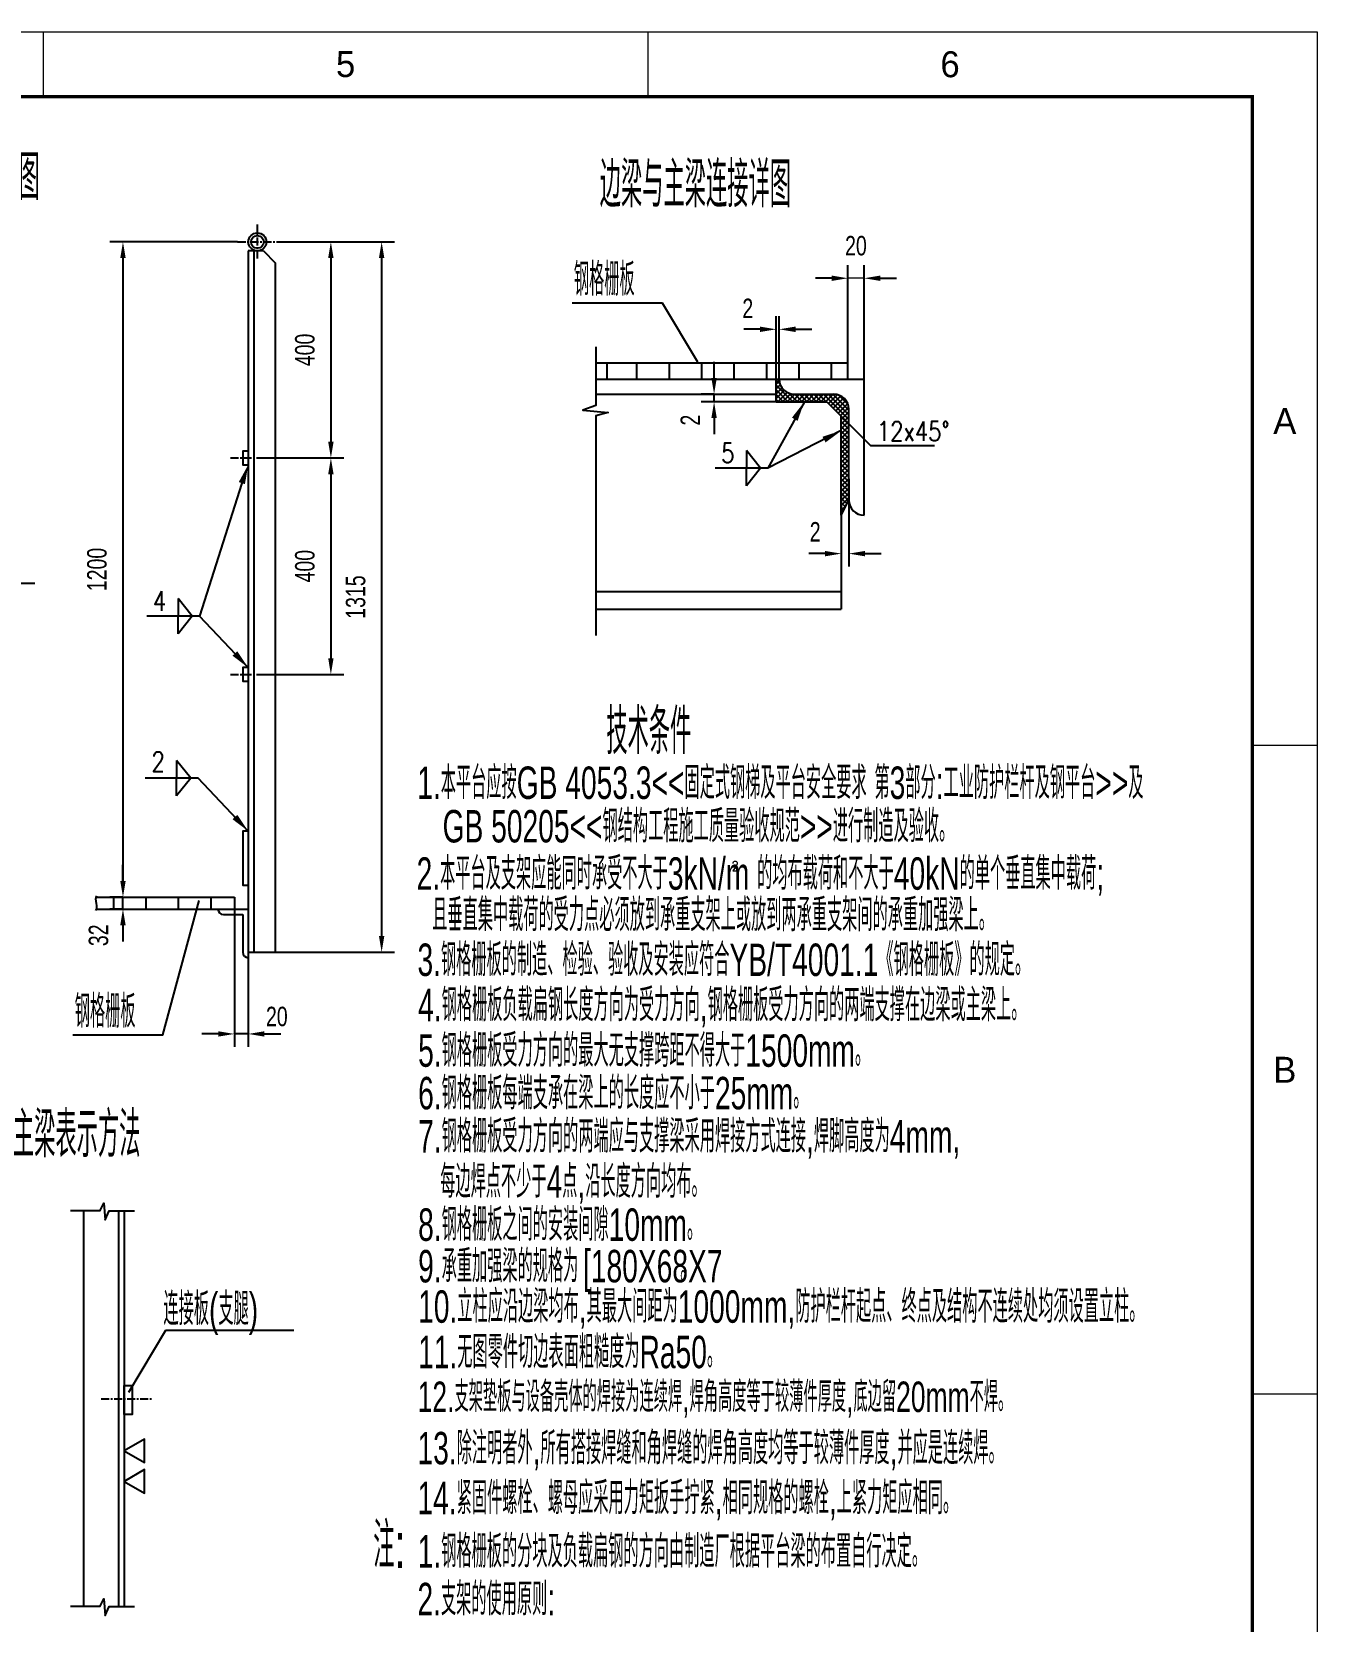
# Model space of a CAD drawing. Extents: x 148 to 221443, y -36682 to 6758.
# Drawn here: x 67611 to 71573, y -19070 to -14170 of the extents above; entities that cross this region are included whole.
import ezdxf
from ezdxf.enums import TextEntityAlignment as Align

# ---------------------------------------------------------------- set-up
doc = ezdxf.new("R2010")
doc.units = 0
doc.header["$LTSCALE"] = 10
doc.header["$MEASUREMENT"] = 0
doc.linetypes.add('CENTERX2', pattern=[4, 2.5, -0.5, 0.5, -0.5])
for name, color, linetype in [('2', 4, 'Continuous'), ('3', 255, 'Continuous'), ('9', 6, 'Continuous'), ('CENTER', 1, 'CENTERX2')]:
    doc.layers.add(name, color=color, linetype=linetype)
doc.layers.add('2（细实线）', color=3, linetype='Continuous', lineweight=20)
doc.layers.add('图框层', color=7, linetype='Continuous', lineweight=15)
doc.styles.add('HZ', font='ROMS.SHX', dxfattribs={"width": 0.75, "bigfont": 'GBCBIG.SHX'})
doc.styles.get("Standard").update_dxf_attribs({"font": 'wison_e.shx', "width": 0.75, "bigfont": 'wison_c.shx'})
doc.styles.add('XW', font='ROMANS.shx', dxfattribs={"width": 0.85})
doc.dimstyles.new('DIM1', dxfattribs={"dimscale": 20, "dimtxt": 3, "dimasz": 2.5, "dimexe": 2, "dimexo": 0, "dimgap": 1, "dimtad": 0, "dimdec": 0, "dimzin": 0, "dimdsep": 46, "dimtxsty": 'Standard', "dimcen": 2, "dimclrd": 3, "dimclre": 3, "dimclrt": 3, "dimadec": 0, "dimazin": 0, "dimtfac": 0.666667, "dimtdec": 0, "dimtofl": 0, "dimtmove": 2, "dimatfit": 1, "dimfxl": 2, "dimtvp": 1.333333, "dimtolj": 1, "dimtzin": 0, "dimarcsym": 0})
pattern_1 = [(45, (69387.895, -22991.844), (-7.365696, 7.365696), []), (135, (69387.895, -22991.844), (-7.365696, -7.365696), [])]

# ---------------------------------------------------------------- blocks, each defined once
blk = doc.blocks.new('*D1074')
at = {"layer": '2', "color": 3, "linetype": 'Continuous', "lineweight": -2}
for p, q in [((68372.7, -14238.8), (68728.9, -14238.8)), ((68688.9, -14288.8), (68688.9, -16378.7)), ((68361.2, -16428.7), (68728.9, -16428.7))]:
    blk.add_line(p, q, dxfattribs=at)
at = {"layer": '2', "color": 3}
for points in [[(68697.2, -14288.8), (68680.6, -14288.8), (68688.9, -14238.8)], [(68680.6, -16378.7), (68697.2, -16378.7), (68688.9, -16428.7)]]:
    blk.add_solid(points, dxfattribs=at)
at = {"layer": 'Defpoints', "color": 0}
for p in [(68372.7, -14238.8), (68361.2, -16428.7), (68688.9, -16428.7)]:
    blk.add_point(p, dxfattribs=at)
at = {"layer": '2', "color": 3, "insert": (68608.9, -15333.8), "char_height": 60, "attachment_point": 5, "rotation": 90}
blk.add_mtext('\\A1;1315', dxfattribs=at)
blk = doc.blocks.new('*D1075')
at = {"layer": '2', "color": 3, "linetype": 'Continuous', "lineweight": -2}
for p, q in [((68372.7, -14238.8), (68572.4, -14238.8)), ((68532.4, -14288.8), (68532.4, -14855)), ((68315.7, -14905), (68572.4, -14905))]:
    blk.add_line(p, q, dxfattribs=at)
at = {"layer": '2', "color": 3}
for points in [[(68540.8, -14288.8), (68524.1, -14288.8), (68532.4, -14238.8)], [(68524.1, -14855), (68540.8, -14855), (68532.4, -14905)]]:
    blk.add_solid(points, dxfattribs=at)
at = {"layer": 'Defpoints', "color": 0}
for p in [(68372.7, -14238.8), (68315.7, -14905), (68532.4, -14905)]:
    blk.add_point(p, dxfattribs=at)
at = {"layer": '2', "color": 3, "insert": (68452.4, -14571.9), "char_height": 60, "attachment_point": 5, "rotation": 90}
blk.add_mtext('\\A1;400', dxfattribs=at)
blk = doc.blocks.new('*D1076')
at = {"layer": '2', "color": 3, "linetype": 'Continuous', "lineweight": -2}
for p, q in [((68315.7, -14905), (68572.4, -14905)), ((68532.4, -14955), (68532.4, -15522.2)), ((68315.7, -15572.2), (68572.4, -15572.2))]:
    blk.add_line(p, q, dxfattribs=at)
at = {"layer": '2', "color": 3}
for points in [[(68540.8, -14955), (68524.1, -14955), (68532.4, -14905)], [(68524.1, -15522.2), (68540.8, -15522.2), (68532.4, -15572.2)]]:
    blk.add_solid(points, dxfattribs=at)
at = {"layer": 'Defpoints', "color": 0}
for p in [(68315.7, -14905), (68315.7, -15572.2), (68532.4, -15572.2)]:
    blk.add_point(p, dxfattribs=at)
at = {"layer": '2', "color": 3, "insert": (68452.4, -15238.6), "char_height": 60, "attachment_point": 5, "rotation": 90}
blk.add_mtext('\\A1;400', dxfattribs=at)
blk = doc.blocks.new('*D1077')
at = {"layer": '2', "color": 3, "lineweight": -2}
for p, q in [((68244.8, -14238.8), (67851.5, -14238.8)), ((67891.5, -14288.8), (67891.5, -16208.9)), ((67891.5, -16258.9), (67851.5, -16258.9))]:
    blk.add_line(p, q, dxfattribs=at)
at = {"layer": '2', "color": 3}
for points in [[(67899.9, -14288.8), (67883.2, -14288.8), (67891.5, -14238.8)], [(67883.2, -16208.9), (67899.9, -16208.9), (67891.5, -16258.9)]]:
    blk.add_solid(points, dxfattribs=at)
at = {"layer": 'Defpoints', "color": 0}
for p in [(68244.8, -14238.8), (67891.5, -16258.9), (67891.5, -16258.9)]:
    blk.add_point(p, dxfattribs=at)
at = {"layer": '2', "color": 3, "insert": (67811.5, -15248.8), "char_height": 60, "attachment_point": 5, "rotation": 90}
blk.add_mtext('\\A1;1200', dxfattribs=at)
blk = doc.blocks.new('*D1088')
at = {"layer": '2', "color": 3, "linetype": 'Continuous', "lineweight": -2}
for p, q in [((70129.2, -14969.1), (70129.2, -15239.9)), ((70105.9, -15011.6), (70105.9, -15239.9)), ((70055.9, -15199.9), (70005.9, -15199.9)), ((70179.2, -15199.9), (70229.2, -15199.9))]:
    blk.add_line(p, q, dxfattribs=at)
at = {"layer": '2', "color": 3}
for points in [[(70055.9, -15208.2), (70055.9, -15191.6), (70105.9, -15199.9)], [(70179.2, -15191.6), (70179.2, -15208.2), (70129.2, -15199.9)]]:
    blk.add_solid(points, dxfattribs=at)
at = {"layer": 'Defpoints', "color": 0}
for p in [(70129.2, -14969.1), (70105.9, -15011.6), (70129.2, -15199.9)]:
    blk.add_point(p, dxfattribs=at)
at = {"layer": '2', "color": 3, "insert": (70025.2, -15132.6), "char_height": 60, "attachment_point": 5}
blk.add_mtext('\\A1;2', dxfattribs=at)
blk = doc.blocks.new('*D1089')
at = {"layer": '2', "color": 3, "linetype": 'Continuous', "lineweight": -2}
for p, q in [((69904.9, -14661.6), (69904.9, -14468.3)), ((69914.7, -14668.3), (69914.7, -14468.3)), ((69854.9, -14508.3), (69804.9, -14508.3)), ((69964.7, -14508.3), (70014.7, -14508.3))]:
    blk.add_line(p, q, dxfattribs=at)
at = {"layer": '2', "color": 3}
for points in [[(69854.9, -14516.7), (69854.9, -14500), (69904.9, -14508.3)], [(69964.7, -14500), (69964.7, -14516.7), (69914.7, -14508.3)]]:
    blk.add_solid(points, dxfattribs=at)
at = {"layer": 'Defpoints', "color": 0}
for p in [(69914.7, -14508.3), (69904.9, -14661.6), (69914.7, -14668.3)]:
    blk.add_point(p, dxfattribs=at)
at = {"layer": '2', "color": 3, "insert": (69817.5, -14443.7), "char_height": 60, "attachment_point": 5}
blk.add_mtext('\\A1;2', dxfattribs=at)
blk = doc.blocks.new('*D1090')
at = {"layer": '2', "color": 3, "linetype": 'Continuous', "lineweight": -2}
for p, q in [((69713.7, -14658.2), (69713.7, -14608.2)), ((69713.7, -14708.2), (69673.7, -14708.2)), ((69904.9, -14731.6), (69673.7, -14731.6)), ((69713.7, -14781.6), (69713.7, -14831.6))]:
    blk.add_line(p, q, dxfattribs=at)
at = {"layer": '2', "color": 3}
for points in [[(69705.4, -14658.2), (69722, -14658.2), (69713.7, -14708.2)], [(69722, -14781.6), (69705.4, -14781.6), (69713.7, -14731.6)]]:
    blk.add_solid(points, dxfattribs=at)
at = {"layer": 'Defpoints', "color": 0}
for p in [(69713.7, -14708.2), (69713.7, -14731.6), (69904.9, -14731.6)]:
    blk.add_point(p, dxfattribs=at)
at = {"layer": '2', "color": 3, "insert": (69640.3, -14788.4), "char_height": 60, "attachment_point": 5, "rotation": 90}
blk.add_mtext('\\A1;2', dxfattribs=at)
blk = doc.blocks.new('*D1093')
at = {"layer": '2', "color": 3, "linetype": 'Continuous', "lineweight": -2}
for p, q in [((70075.9, -14350.9), (70025.9, -14350.9)), ((70125.9, -14611.7), (70125.9, -14310.9)), ((70175.9, -14661.6), (70175.9, -14310.9)), ((70225.9, -14350.9), (70275.9, -14350.9))]:
    blk.add_line(p, q, dxfattribs=at)
at = {"layer": '2', "color": 3}
for points in [[(70075.9, -14359.2), (70075.9, -14342.6), (70125.9, -14350.9)], [(70225.9, -14342.6), (70225.9, -14359.2), (70175.9, -14350.9)]]:
    blk.add_solid(points, dxfattribs=at)
at = {"layer": 'Defpoints', "color": 0}
for p in [(70175.9, -14350.9), (70125.9, -14611.7), (70175.9, -14661.6)]:
    blk.add_point(p, dxfattribs=at)
at = {"layer": '2', "color": 3, "insert": (70150.9, -14250.9), "char_height": 60, "attachment_point": 5}
blk.add_mtext('\\A1;20', dxfattribs=at)
blk = doc.blocks.new('*D1094')
at = {"layer": '2', "color": 3, "linetype": 'Continuous', "lineweight": -2}
for p, q in [((67891.5, -16208.9), (67891.5, -16158.9)), ((67891.5, -16258.9), (67851.5, -16258.9)), ((67891.5, -16295.5), (67851.5, -16295.5)), ((67891.5, -16345.5), (67891.5, -16395.5))]:
    blk.add_line(p, q, dxfattribs=at)
at = {"layer": '2', "color": 3}
for points in [[(67883.2, -16208.9), (67899.9, -16208.9), (67891.5, -16258.9)], [(67899.9, -16345.5), (67883.2, -16345.5), (67891.5, -16295.5)]]:
    blk.add_solid(points, dxfattribs=at)
at = {"layer": 'Defpoints', "color": 0}
for p in [(67891.5, -16258.9), (67891.5, -16295.5), (67891.5, -16295.5)]:
    blk.add_point(p, dxfattribs=at)
at = {"layer": '2', "color": 3, "insert": (67816.4, -16376.5), "char_height": 60, "attachment_point": 5, "rotation": 90}
blk.add_mtext('\\A1;32', dxfattribs=at)
blk = doc.blocks.new('A$C743F6E74')
blk.add_lwpolyline([(0, 0), (166.3, 0), (233.5, 248.5)])
at = {"layer": '2', "color": 3, "linetype": 'Continuous', "style": 'HZ', "width": 0.65}
blk.add_text('钢格栅板', height=60, dxfattribs=at).set_placement((3.3, 13.3))
blk = doc.blocks.new('*D1096')
at = {"layer": '2', "color": 3, "linetype": 'Continuous', "lineweight": -2}
for p, q in [((68235.1, -16295.5), (68235.1, -16720.6)), ((68277.8, -16445.5), (68277.8, -16720.6)), ((68185.1, -16680.6), (68135.1, -16680.6)), ((68327.8, -16680.6), (68377.8, -16680.6))]:
    blk.add_line(p, q, dxfattribs=at)
at = {"layer": '2', "color": 3}
for points in [[(68185.1, -16688.9), (68185.1, -16672.3), (68235.1, -16680.6)], [(68327.8, -16672.3), (68327.8, -16688.9), (68277.8, -16680.6)]]:
    blk.add_solid(points, dxfattribs=at)
at = {"layer": 'Defpoints', "color": 0}
for p in [(68235.1, -16295.5), (68277.8, -16445.5), (68277.8, -16680.6)]:
    blk.add_point(p, dxfattribs=at)
at = {"layer": '2', "color": 3, "insert": (68365.8, -16627.2), "char_height": 60, "attachment_point": 5}
blk.add_mtext('\\A1;20', dxfattribs=at)
blk = doc.blocks.new('a2')
for p, q in [((15708.75, 10126.74), (15708.75, 10116.74)), ((15801.92, 10126.74), (15801.92, 10116.74)), ((15905.09, 10016.74), (15895.09, 10016.74)), ((15905.09, 9916.74), (15895.09, 9916.74))]:
    blk.add_line(p, q)
at = {"layer": '图框层', "ltscale": 10}
blk.add_lwpolyline([(15311.09, 10126.74), (15905.09, 10126.74), (15905.09, 9706.74), (15311.09, 9706.74)], close=True, dxfattribs=at)
at = {"layer": '图框层', "ltscale": 10, "const_width": 0.5}
blk.add_lwpolyline([(15336.09, 10116.74), (15895.09, 10116.74), (15895.09, 9716.74), (15336.09, 9716.74)], close=True, dxfattribs=at)
at = {"style": 'HZ'}
for s, p in [('5', (15755.34, 10121.74)), ('6', (15848.5, 10121.74)), ('A', (15900.09, 10066.74)), ('B', (15900.09, 9966.74))]:
    blk.add_text(s, height=4, dxfattribs=at).set_placement(p, align=Align.MIDDLE)

msp = doc.modelspace()

# ---------------------------------------------------------------- hatches: boundary and pattern name
at = {"layer": '2'}
h = msp.add_hatch(dxfattribs=at)
h.set_pattern_fill('ANSI37', color=256, scale=83.333333, style=0)
h.set_pattern_definition(pattern_1)
h.paths.add_polyline_path([(70060.8655, -15310.4556), (70105.8655, -15355.4556), (70129.1989, -15378.7889), (70129.1989, -15333.7889, 0.414213562), (70082.5322, -15287.1223), (69960.8655, -15287.1223, -0.414213562), (69914.1989, -15240.4556), (69904.8655, -15240.4556), (69904.8655, -15310.4556)])
h = msp.add_hatch(dxfattribs=at)
h.set_pattern_fill('ANSI37', color=256, scale=83.333333, style=0)
h.set_pattern_definition(pattern_1)
h.paths.add_polyline_path([(70129.1989, -15378.7889), (70105.8655, -15355.4556), (70105.8655, -15660.4556), (70129.1989, -15613.7889)])

# ---------------------------------------------------------------- linework, layer by layer
for p, q in [((68277.8245, -14845.5974), (68277.8245, -17024.4313)), ((68324.6815, -14845.5974), (68277.8245, -14845.5974)), ((68324.6815, -14845.5974), (68361.1578, -14882.0737)), ((68361.1578, -14882.0737), (68361.1578, -17007.6212)), ((69349.0788, -15190.6026), (70125.8913, -15190.6026)), ((69383.9226, -15240.4556), (69383.9226, -15190.6026)), ((69475.8655, -15240.4556), (69475.8655, -15190.6026)), ((69575.8655, -15240.4556), (69575.8655, -15190.6026)), ((69675.8655, -15240.4556), (69675.8655, -15190.6026)), ((69775.8655, -15240.4556), (69775.8655, -15190.6026)), ((69875.8655, -15240.4556), (69875.8655, -15190.6026)), ((69975.8655, -15240.4556), (69975.8655, -15190.6026)), ((70075.8655, -15240.4556), (70075.8655, -15190.6026)), ((70125.8913, -15240.4556), (70125.8913, -15190.6026)), ((69349.0788, -15240.4556), (70175.8655, -15240.4556)), ((69904.8655, -15310.4556), (69904.8655, -15240.4556)), ((69960.8655, -15287.1223), (70082.5322, -15287.1223)), ((70175.8655, -15660.4556), (70175.8655, -15240.4556)), ((69904.8655, -15310.4556), (70060.8655, -15310.4556)), ((70060.8655, -15310.4556), (70105.8655, -15355.4556)), ((70129.1989, -15613.7889), (70129.1989, -15333.7889)), ((70105.8655, -15660.4556), (70105.8655, -15355.4556)), ((70105.8655, -15660.4556), (70129.1989, -15613.7889)), ((70105.8655, -15659.479), (70105.8655, -15949.6163)), ((69349.0788, -15949.6163), (70105.8655, -15949.6163)), ((67807.6667, -16837.7646), (68235.1194, -16837.7646)), ((67862.9401, -16874.4313), (67862.9401, -16837.7646)), ((67962.9401, -16874.4313), (67962.9401, -16837.7646)), ((68062.9401, -16874.4313), (68062.9401, -16837.7646)), ((68162.9401, -16874.4313), (68162.9401, -16837.7646)), ((68235.1194, -16837.7646), (68235.1194, -16874.4313)), ((67809.5538, -16874.4313), (68277.8245, -16874.4313)), ((68201.1578, -16891.098), (68261.1578, -16891.098)), ((68261.1578, -16891.098), (68261.1578, -17007.7646)), ((68277.8245, -17007.6212), (68361.1578, -17007.6212)), ((67769.8059, -17803.5712), (67769.8059, -19023.4017)), ((67894.8059, -17804.4609), (67894.8059, -19024.2913))]:
    msp.add_line(p, q)
at = {"color": 3, "lineweight": 0}
msp.add_line((70175.8655, -14929.7763), (70125.8913, -14929.7763), dxfattribs=at)
for points in [[(68277.8245, -15463.068), (68261.1578, -15463.068), (68261.1578, -15504.7346), (68277.8245, -15504.7346)], [(68277.8245, -16130.2646), (68261.1578, -16130.2646), (68261.1578, -16171.9313), (68277.8245, -16171.9313)], [(68277.8245, -16634.4313), (68261.1578, -16634.4313), (68261.1578, -16801.098), (68277.8245, -16801.098)]]:
    msp.add_lwpolyline(points)
msp.add_lwpolyline([(67894.8059, -18343.369), (67919.8059, -18343.369), (67919.8059, -18433.1445), (67894.8059, -18433.1445)], close=True)
for radius in [27.9167, 19.5833]:
    msp.add_circle((68306.0116, -14817.6807), radius)
for centre, radius, start, end in [((69960.8655, -15240.4556), 46.6667, 180, 270), ((70082.5322, -15333.7889), 46.6667, 0, 90), ((70175.8655, -15613.7889), 46.6667, 180, 270), ((68201.1578, -16874.4313), 16.6667, 180, 270), ((68277.8245, -17007.7646), 16.6667, 180, 270)]:
    msp.add_arc(centre, radius, start, end)
at = {"layer": '2', "color": 3, "linetype": 'Continuous'}
for p, q in [((69713.6962, -15310.4556), (69713.6962, -15287.1223)), ((69991.9967, -15310.4556), (69879.5532, -15515.3898)), ((70105.8655, -15355.4556), (70195.9933, -15445.5833)), ((70105.8655, -15399.6262), (69879.5532, -15515.3898)), ((70195.9933, -15445.5833), (70393.1237, -15445.5833)), ((69879.5532, -15515.3898), (69716.6779, -15515.3898)), ((68258.0155, -15561.3704), (68127.7556, -15971.6274)), ((67619.9603, -15870.7352), (67258.4919, -15870.7352)), ((68127.7556, -15971.6274), (67964.8803, -15971.6274)), ((68277.8245, -16130.2646), (68127.7556, -15971.6274)), ((68123.1385, -16470.9133), (67960.2632, -16470.9133)), ((68277.8245, -16634.4313), (68123.1385, -16470.9133)), ((68277.8245, -17259.4926), (68235.1194, -17259.4926)), ((68022.3714, -18173.2812), (67908.7917, -18365.1773))]:
    msp.add_line(p, q, dxfattribs=at)
at = {"layer": '2', "color": 7, "linetype": 'Continuous'}
for p, q in [((69856.882, -15515.3898), (69813.1473, -15460.7754)), ((69813.1473, -15460.7754), (69813.1473, -15515.3898)), ((69813.1473, -15570.0043), (69813.1473, -15515.3898)), ((69856.882, -15515.3898), (69813.1473, -15570.0043)), ((68105.0844, -15971.6274), (68061.3497, -15917.013)), ((68061.3497, -15917.013), (68061.3497, -15971.6274)), ((68105.0844, -15971.6274), (68061.3497, -16026.2418)), ((68061.3497, -16026.2418), (68061.3497, -15971.6274)), ((68100.4673, -16470.9133), (68056.7326, -16416.2989)), ((68056.7326, -16416.2989), (68056.7326, -16470.9133)), ((68100.4673, -16470.9133), (68056.7326, -16525.5277)), ((68056.7326, -16525.5277), (68056.7326, -16470.9133))]:
    msp.add_line(p, q, dxfattribs=at)
at = {"layer": '2'}
msp.add_line((67891.539, -16874.4313), (67891.539, -16837.7646), dxfattribs=at)
at = {"layer": '2', "color": 3}
msp.add_line((68417.8722, -18173.2812), (68022.3714, -18173.2812), dxfattribs=at)
at = {"layer": '2', "color": 3, "linetype": 'Continuous'}
msp.add_lwpolyline([(69276.0472, -15005.3801), (69553.2708, -15005.3801), (69662.1487, -15187.4373)], dxfattribs=at)
at = {"layer": '2'}
for points in [[(67894.8059, -18545.0233), (67957.4239, -18581.1758), (67957.4239, -18508.8708)], [(67894.8059, -18638.817), (67957.4239, -18674.9695), (67957.4239, -18602.6645)]]:
    msp.add_lwpolyline(points, close=True, dxfattribs=at)
for points in [[(69953.6276, -15359.5965), (69971.1617, -15369.2171), (69991.2565, -15311.8046)], [(70047.9875, -15418.338), (70057.1848, -15436.0979), (70105.8655, -15399.6262)]]:
    msp.add_solid(points, dxfattribs=at)
at = {"layer": '2', "color": 3, "linetype": 'Continuous'}
for points in [[(68248.5762, -15558.0689), (68267.4548, -15564.6719), (68277.8245, -15504.7346)], [(68243.856, -16079.8053), (68229.327, -16093.5496), (68277.8245, -16130.2646)], [(68243.856, -16583.9719), (68229.327, -16597.7163), (68277.8245, -16634.4313)]]:
    msp.add_solid(points, dxfattribs=at)
at = {"layer": '3', "ltscale": 6}
for p, q in [((68294.4911, -14845.5974), (68294.4911, -17007.6212)), ((69349.0788, -15287.1223), (69904.8655, -15287.1223)), ((69349.0788, -15895.3407), (70105.8655, -15895.3407)), ((67878.1392, -17804.4609), (67878.1392, -19024.2913))]:
    msp.add_line(p, q, dxfattribs=at)
at = {"layer": '9'}
for points in [[(69349.0788, -15141.0409), (69349.0788, -15322.034), (69308.8308, -15336.1112), (69387.3142, -15344.1553), (69349.0788, -15354.2105), (69349.0788, -16031.5517)], [(67730.2747, -17803.5712), (67821.0792, -17803.5712), (67832.6524, -17781.3302), (67837.1035, -17832.9293), (67848.6767, -17804.4609), (67927.0178, -17804.4609)], [(67730.2747, -19023.4017), (67821.0792, -19023.4017), (67832.6524, -19001.1607), (67837.1035, -19052.7598), (67848.6767, -19024.2913), (67927.0178, -19024.2913)]]:
    msp.add_lwpolyline(points, dxfattribs=at)
msp.add_spline([(67809.7927, -16833.3901), (67807.0314, -16843.2777), (67810.2529, -16870.6359), (67806.8014, -16878.9139)], degree=3, dxfattribs=at)
at = {"layer": 'CENTER'}
for p, q in [((68306.0116, -14868.7618), (68306.0116, -14761.6972)), ((68244.7953, -14817.6807), (68372.6783, -14817.6807)), ((68222.7589, -15483.9013), (68315.6864, -15483.9013)), ((68222.7589, -16151.098), (68315.6864, -16151.098)), ((67824.3394, -18384.4419), (67982.4453, -18384.4419))]:
    msp.add_line(p, q, dxfattribs=at)

# ---------------------------------------------------------------- block references
at = {"layer": '2', "color": 3, "linetype": 'Continuous', "xscale": 1.666666666666667, "yscale": 1.666666666666667, "zscale": 1.666666666666667}
msp.add_blockref('A$C743F6E74', (67737.5113, -17262.0605), dxfattribs=at)
at = {"layer": '2（细实线）', "xscale": 20, "yscale": 20, "zscale": 20}
msp.add_blockref('a2', (-246528.9475, -216704.8402), dxfattribs=at)

# ---------------------------------------------------------------- texts
at = {"layer": '2', "color": 3, "linetype": 'Continuous'}
for s, height, style, width, p in [('防护栏杆详图', 140, 'HZ', 0.65, (67242.0713, -14688.4678)), ('钢格栅板', 100, 'HZ', 0.65, (69281.5099, -14983.1958)), ('技术条件', 139.99999, 'HZ', 0.65, (69381.4559, -16396.885)), ('1.本平台应按GB 4053.3<<固定式钢梯及平台安全要求 第3部分:工业防护栏杆及钢平台>>及', 100, 'HZ', 0.65, (68798.7346, -16535.0894)), ('GB 50205<<钢结构工程施工质量验收规范>>进行制造及验收。', 100, 'HZ', 0.65, (68876.8303, -16669.132)), ('2.本平台及支架应能同时承受不大于3kN/m 的均布载荷和不大于40kN的单个垂直集中载荷;', 100, 'HZ', 0.65, (68796.619, -16814.991)), ('2', 30, 'XW', 0.8, (69768.3156, -16756.4238)), ('  且垂直集中载荷的受力点必须放到承重支架上或放到两承重支架间的承重加强梁上。', 100, 'HZ', 0.65, (68796.619, -16942.7849)), ('3.钢格栅板的制造、检验、验收及安装应符合YB/T4001.1《钢格栅板》的规定。', 100, 'HZ', 0.65, (68799.3659, -17080.8288)), ('4.钢格栅板负载扁钢长度方向为受力方向,钢格栅板受力方向的两端支撑在边梁或主梁上。', 100, 'HZ', 0.65, (68801.4294, -17220.2316)), ('5.钢格栅板受力方向的最大无支撑跨距不得大于1500mm。', 100, 'HZ', 0.65, (68801.4294, -17360.7624)), ('6.钢格栅板每端支承在梁上的长度应不小于25mm。', 100, 'HZ', 0.65, (68801.4294, -17491.954)), ('7.钢格栅板受力方向的两端应与支撑梁采用焊接方式连接,焊脚高度为4mm,', 100, 'HZ', 0.65, (68801.4294, -17625.0824)), ('每边焊点不少于4点,沿长度方向均布。', 100, 'HZ', 0.65, (68869.568, -17764.5218)), ('8.钢格栅板之间的安装间隙10mm。', 100, 'HZ', 0.65, (68801.4294, -17897.3739)), ('9.承重加强梁的规格为             。', 100, 'HZ', 0.65, (68801.4294, -18025.5493)), ('[180X68X7', 100, 'HZ', 0.65, (69309.5733, -18025.2682)), ('连接板(支腿)', 100, 'HZ', 0.65, (68016.3686, -18157.2044)), ('10.立柱应沿边梁均布,其最大间距为1000mm,防护栏杆起点、终点及结构不连续处均须设置立柱。', 100, 'HZ', 0.65, (68801.4294, -18149.8846)), ('11.无图零件切边表面粗糙度为Ra50。', 100, 'HZ', 0.65, (68801.4294, -18290.064)), ('12.支架垫板与设备壳体的焊接为连续焊,焊角高度等于较薄件厚度,底边留20mm不焊。', 93.75, 'HZ', 0.65, (68800.0752, -18424.9824)), ('13.除注明者外,所有搭接焊缝和角焊缝的焊角高度均等于较薄件厚度,并应是连续焊。', 100, 'HZ', 0.65, (68799.3659, -18586.3896)), ('14.紧固件螺栓、螺母应采用力矩扳手拧紧,相同规格的螺栓,上紧力矩应相同。', 100, 'HZ', 0.65, (68799.3659, -18740.072)), ('注:', 139.99999, 'HZ', 0.65, (68663.1285, -18905.5577)), ('1.钢格栅板的分块及负载扁钢的方向由制造厂根据平台梁的布置自行决定。', 100, 'HZ', 0.65, (68800.117, -18904.6242)), ('2.支架的使用原则:', 100, 'HZ', 0.65, (68799.3659, -19051.6899))]:
    msp.add_text(s, height=height, dxfattribs=dict(at, style=style, width=width)).set_placement(p)
at = {"layer": '2', "linetype": 'Continuous', "style": 'HZ', "width": 0.65}
for s, p in [('边梁与主梁连接详图', (69361.107, -14710.8773)), (' 主梁表示方法', (67518.5235, -17639.4638))]:
    msp.add_text(s, height=140, dxfattribs=at).set_placement(p)
at = {"layer": '2', "color": 3, "linetype": 'Continuous', "style": 'XW', "width": 0.8}
for s, p in [('12x45%%D', (70439.5783, -15401.4966)), ('5', (69776.6746, -15468.7281)), ('4', (68024.877, -15924.9657)), ('2', (68020.2599, -16420.1599))]:
    msp.add_text(s, height=60, dxfattribs=at).set_placement(p, align=Align.MIDDLE_RIGHT)

# ---------------------------------------------------------------- dimensions: what is measured, and where the dimension line sits
at = {"layer": '2', "color": 3, "linetype": 'Continuous'}
dim = msp.add_linear_dim(base=(70175.8655, -14929.7763), p1=(70125.8913, -15190.6026), p2=(70175.8655, -15240.4556), text='20', dimstyle='DIM1', dxfattribs=at)
dim.commit()
dim.dimension.update_dxf_attribs({"geometry": '*D1093', "text_midpoint": (70150.8784, -14829.7763), "insert": (0, -578.8895)})
at = {"layer": '2'}
dim = msp.add_linear_dim(base=(67891.539, -16837.7646), p1=(68244.7953, -14817.6807), p2=(67891.539, -16837.7646), angle=90, text='1200', dimstyle='DIM1', dxfattribs=at)
dim.commit()
dim.dimension.update_dxf_attribs({"geometry": '*D1077', "text_midpoint": (67811.539, -15827.7227), "insert": (0, -578.8895)})
at = {"layer": '2', "color": 3, "linetype": 'Continuous'}
for base, p1, p2, text, picture, middle in [((68532.4464, -15483.9013), (68372.6783, -14817.6807), (68315.6864, -15483.9013), '400', '*D1075', (68452.4464, -15150.791)), ((68688.889, -17007.6212), (68372.6783, -14817.6807), (68361.1578, -17007.6212), '1315', '*D1074', (68608.889, -15912.651)), ((68532.4464, -16151.098), (68315.6864, -15483.9013), (68315.6864, -16151.098), '400', '*D1076', (68452.4464, -15817.4996))]:
    dim = msp.add_linear_dim(base=base, p1=p1, p2=p2, angle=90, text=text, dimstyle='DIM1', dxfattribs=at)
    dim.commit()
    dim.dimension.update_dxf_attribs({"geometry": picture, "text_midpoint": middle, "insert": (0, -578.8895)})
for base, p1, p2, text, picture, middle in [((69914.6926, -15087.237), (69904.8655, -15240.4556), (69914.6926, -15247.2257), '2', '*D1089', (69817.453, -15022.6142)), ((70129.1989, -15778.8008), (70105.8655, -15590.4556), (70129.1989, -15547.9732), '2', '*D1088', (70025.244, -15711.5008)), ((68277.8245, -17259.4926), (68235.1194, -16874.4313), (68277.8245, -17024.4313), '20', '*D1096', (68365.8379, -17206.0918))]:
    dim = msp.add_linear_dim(base=base, p1=p1, p2=p2, text=text, dimstyle='DIM1', dxfattribs=at)
    dim.commit()
    dim.dimension.update_dxf_attribs({"geometry": picture, "text_midpoint": middle, "dimtype": 160, "insert": (0, -578.8895)})
for base, p1, p2, text, picture, middle in [((69713.6962, -15310.4556), (69713.6962, -15287.1223), (69904.8655, -15310.4556), '2', '*D1090', (69640.322, -15367.273)), ((67891.539, -16874.4313), (67891.539, -16837.7646), (67891.539, -16874.4313), '32', '*D1094', (67816.3611, -16955.3933))]:
    dim = msp.add_linear_dim(base=base, p1=p1, p2=p2, angle=90, text=text, dimstyle='DIM1', dxfattribs=at)
    dim.commit()
    dim.dimension.update_dxf_attribs({"geometry": picture, "text_midpoint": middle, "dimtype": 160, "insert": (0, -578.8895)})

doc.saveas('drawing.dxf')
